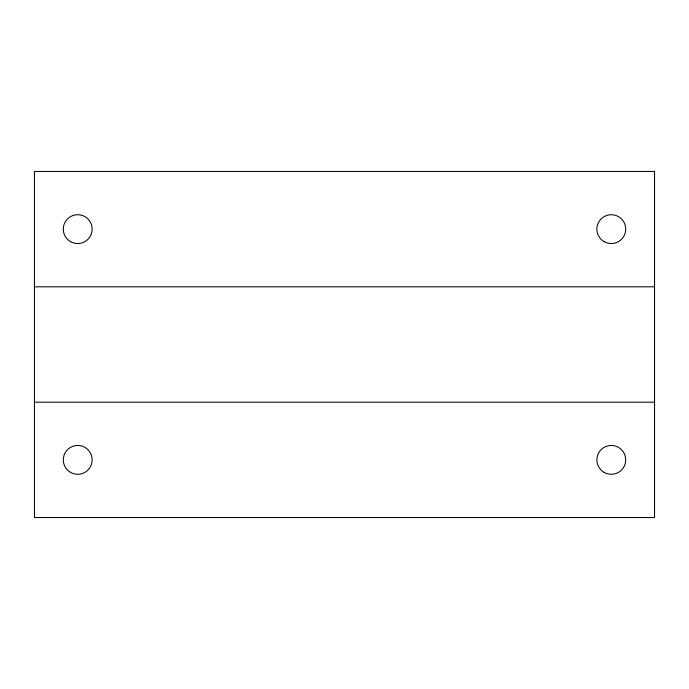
<?xml version="1.0" encoding="UTF-8"?>
<svg xmlns="http://www.w3.org/2000/svg" width="689" height="689" viewBox="0 0 689 689"><rect width="100%" height="100%" fill="white"/><g stroke="black" fill="none" stroke-linecap="round" stroke-linejoin="round"><path stroke-width="1.03" d="M34.45 286.813L654.55 286.813M34.45 402.187L654.55 402.187M654.55 171.449L34.45 171.449L34.45 517.551L654.55 517.551L654.55 171.449M70.502 472.353A14.417 14.417 0 0 0 92.137 459.864A14.417 14.417 0 0 0 70.502 447.376A14.417 14.417 0 0 0 70.502 472.353M70.502 241.624A14.417 14.417 0 0 0 92.137 229.136A14.417 14.417 0 0 0 70.502 216.647A14.417 14.417 0 0 0 70.502 241.624M604.081 472.353A14.417 14.417 0 0 0 625.707 459.864A14.417 14.417 0 0 0 604.081 447.376A14.417 14.417 0 0 0 604.081 472.353M604.081 241.624A14.417 14.417 0 0 0 625.707 229.136A14.417 14.417 0 0 0 604.081 216.647A14.417 14.417 0 0 0 604.081 241.624"/></g></svg>
